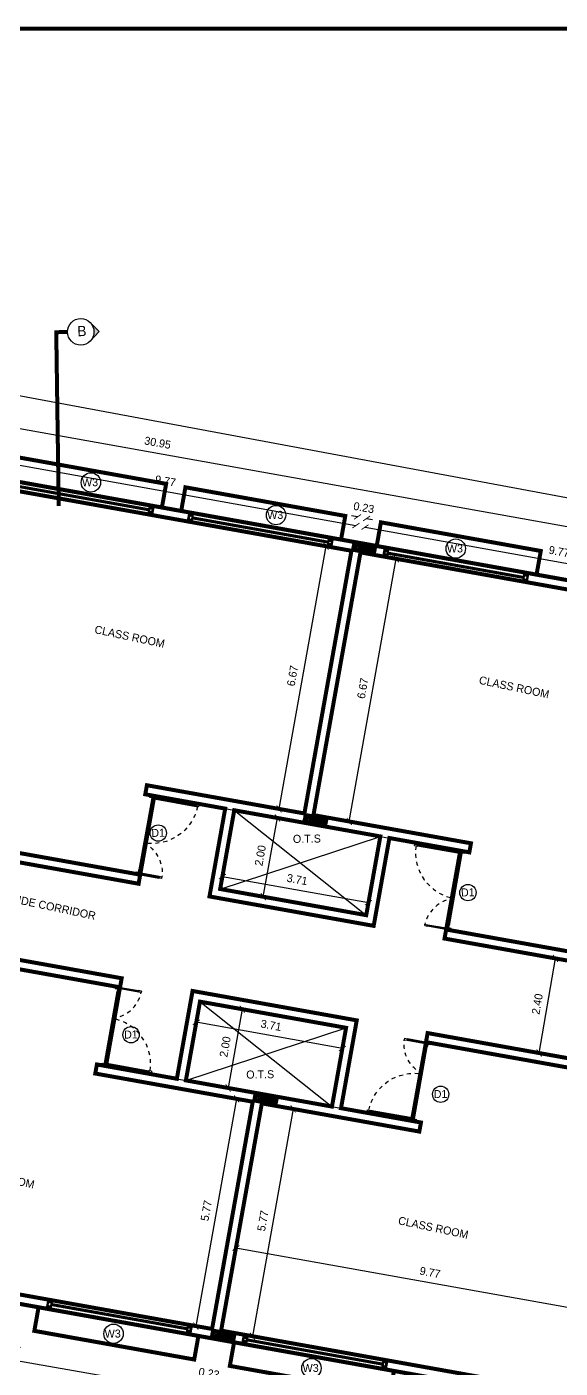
# Model space of a CAD drawing. Header units: metres. Extents: x 6101839 to 6102590, y -6659932 to -6659648.
# Drawn here: x 6102214.87 to 6102228.21, y -6659681.84 to -6659648.31 of the extents above; entities that cross this region are included whole.
import ezdxf

# ---------------------------------------------------------------- set-up
doc = ezdxf.new("R2010")
doc.units = ezdxf.units.M
doc.header["$LTSCALE"] = 500
doc.header["$MEASUREMENT"] = 0
for name, pattern in [('CENTER', [2, 1.25, -0.25, 0.25, -0.25]), ('DASHED2', [0.375, 0.25, -0.125]), ('HIDDEN', [0.375, 0.25, -0.125])]:
    doc.linetypes.add(name, pattern=pattern)
doc.layers.get('0').update_dxf_attribs({"linetype": 'CONTINUOUS'})
doc.layers.get('Defpoints').update_dxf_attribs({"linetype": 'CONTINUOUS'})
for name, color, linetype in [('above', 250, 'DASHED2'), ('Bldg', 44, 'CONTINUOUS'), ('BLK_1_FLR_1_BLT_UP_AREA', 26, 'CONTINUOUS'), ('BLK_1_FLR_1_BLT_UP_AREA_DEDUCT', 26, 'CONTINUOUS'), ('BLK_1_FLR_1_CARPET_AREA', 25, 'CONTINUOUS'), ('BLK_1_FLR_1_CHAJJA', 6, 'CONTINUOUS'), ('BLK_1_LVL_1_BLDG_FOOT_PRINT', 1, 'CONTINUOUS'), ('COL', 2, 'CONTINUOUS'), ('DIM', 205, 'CONTINUOUS'), ('DOORTEXT', 13, 'CONTINUOUS'), ('ED', 30, 'CONTINUOUS'), ('FURN1', 252, 'CONTINUOUS'), ('FURNITURE', 252, 'CONTINUOUS'), ('FURNITURES', 252, 'CONTINUOUS'), ('HATCH', 15, 'CONTINUOUS'), ('railing', 14, 'CONTINUOUS'), ('SECLINE', 2, 'CENTER'), ('TEXT', 4, 'CONTINUOUS'), ('TITLE', 7, 'CONTINUOUS'), ('W-SCH', 205, 'CONTINUOUS'), ('wall', 125, 'CONTINUOUS'), ('wall1', 125, 'CONTINUOUS'), ('WINDOWS', 252, 'CONTINUOUS')]:
    doc.layers.add(name, color=color, linetype=linetype)
doc.styles.add('GRIDTEXT', font='GOTHIC.TTF', dxfattribs={"height": 6})
doc.styles.add('RM', font='GOTHIC.TTF')
doc.styles.add('S2', font='GOTHIC.TTF')
doc.styles.add('USA TEXT', font='GOTHIC.TTF')
doc.dimstyles.new('1-100-ED', dxfattribs={"dimtxt": 0.2, "dimasz": 0.15, "dimexe": 0.18, "dimexo": 0.0625, "dimgap": 0.15, "dimtad": 1, "dimzin": 0, "dimdsep": 46, "dimtxsty": 'USA TEXT', "dimblk": 'ARCHTICK', "dimcen": 0.1, "dimse1": 1, "dimse2": 1, "dimclrd": 256, "dimclrt": 256, "dimadec": 0, "dimazin": 0, "dimtfac": 1, "dimtofl": 0, "dimtmove": 0, "dimatfit": 3, "dimldrblk": 'ARCHTICK', "dimfxl": 0.18, "dimtolj": 1, "dimtzin": 0, "dimarcsym": 0})

# ---------------------------------------------------------------- blocks, each defined once
blk = doc.blocks.new('A$C607F0CF8')
at = {"layer": 'FURNITURES', "color": 233}
for p, q in [((-37, -280), (-37, -342)), ((-22, -330), (-16, -330)), ((-22, -342), (-22, -330)), ((-16, -342), (-16, -330)), ((0, -342), (0, -267)), ((-37, -342), (-22, -342)), ((-16, -342), (0, -342)), ((-37, -2180), (-37, -2118)), ((-37, -2118), (-22, -2118)), ((-22, -2118), (-22, -2130)), ((-22, -2130), (-16, -2130)), ((-16, -2118), (0, -2118)), ((-16, -2118), (-16, -2130)), ((0, -2118), (0, -2193))]:
    blk.add_line(p, q, dxfattribs=at)
at = {"layer": 'FURNITURES', "color": 250}
for p, q in [((-22, -2118), (-22, -330)), ((-16, -2118), (-16, -330)), ((-37, -2118), (-37, -342)), ((0, -2118), (0, -342))]:
    blk.add_line(p, q, dxfattribs=at)
at = {"layer": 'FURNITURES', "color": 250, "linetype": 'HIDDEN', "ltscale": 0.5}
for centre, radius, start, end in [((-285, -219), 847, 286.9835, 356.7492), ((-37, -2193), 1163, 1.8478, 90.0015)]:
    blk.add_arc(centre, radius, start, end, dxfattribs=at)
at = {"layer": 'wall', "color": 7}
for p, q in [((-37, -267), (0, -267)), ((-37, -267), (-37, -280)), ((0, -230), (75, -230)), ((0, -230), (0, -267)), ((75, -267), (0, -267)), ((62, -246), (62, -252)), ((75, -246), (62, -246)), ((75, -252), (62, -252)), ((75, -230), (75, -246)), ((75, -230), (486, -230)), ((75, -246), (499, -246)), ((75, -252), (75, -267)), ((75, -252), (499, -252)), ((486, -267), (75, -267)), ((561, -230), (486, -230)), ((486, -230), (486, -246)), ((486, -246), (499, -246)), ((486, -252), (486, -267)), ((486, -252), (499, -252)), ((561, -267), (486, -267)), ((499, -246), (499, -252)), ((561, -230), (561, -267)), ((-37, -2193), (-37, -2180)), ((-37, -2193), (0, -2193)), ((0, -2155), (75, -2155)), ((0, -2155), (0, -2193)), ((75, -2193), (0, -2193)), ((62, -2171), (62, -2177)), ((75, -2171), (62, -2171)), ((75, -2177), (62, -2177)), ((75, -2155), (75, -2171)), ((75, -2155), (1088, -2155)), ((75, -2171), (1100, -2171)), ((75, -2177), (75, -2193)), ((75, -2177), (1100, -2177)), ((1088, -2192), (75, -2193)), ((1162, -2155), (1088, -2155)), ((1088, -2155), (1088, -2171)), ((1088, -2171), (1100, -2171)), ((1088, -2177), (1088, -2192)), ((1088, -2177), (1100, -2177)), ((1162, -2192), (1088, -2192)), ((1100, -2171), (1100, -2177)), ((1162, -2155), (1162, -2192))]:
    blk.add_line(p, q, dxfattribs=at)
for points in [[(0, -267), (0, -230), (-100, -230), (-100, -280), (-37, -280)], [(0, -2193), (0, -2230), (-100, -2230), (-100, -2180), (-37, -2180)]]:
    blk.add_lwpolyline(points, dxfattribs=at)
blk = doc.blocks.new('NEWCOL')
at = {"layer": 'HATCH'}
h = blk.add_hatch(dxfattribs=at)
h.set_pattern_fill('ANSI31', color=256, scale=3, angle=270, style=0)
h.set_pattern_definition([(315, (-629970.926, -258732.088), (6.73519209, 6.73519209), [])])
h.paths.add_polyline_path([(0, 115), (-115, 115), (-115, 0), (-37.5, 0), (-37.5, 37.5), (0, 37.5)])
h.paths.add_polyline_path([(115, 115), (0, 115), (0, 37.5), (37.5, 37.5), (37.5, 0), (115, 0)])
h.paths.add_polyline_path([(115, 0), (37.5, 0), (37.5, -37.5), (0, -37.5), (0, -485), (115, -485)])
h.paths.add_polyline_path([(0, -37.5), (-37.5, -37.5), (-37.5, 0), (-115, 0), (-115, -485), (0, -485)])
at = {"layer": 'COL'}
for p, q in [((-115, 0), (115, 0)), ((0, -485), (0, 115))]:
    blk.add_line(p, q, dxfattribs=at)
for points in [[(-115, -485), (115, -485), (115, 115), (-115, 115)], [(-37.5, -37.5), (37.5, -37.5), (37.5, 37.5), (-37.5, 37.5)]]:
    blk.add_lwpolyline(points, close=True, dxfattribs=at)
blk = doc.blocks.new('_ArchTick')
at = {"color": 0, "linetype": 'ByBlock', "const_width": 0.15}
blk.add_lwpolyline([(-0.5, -0.5), (0.5, 0.5)], dxfattribs=at)
blk = doc.blocks.new('*D903')
at = {"layer": 'Defpoints', "color": 0, "transparency": 16777216}
for p in [(6102213.373, -6659659.688), (6102223.103, -6659660.779), (6102222.99, -6659661.411)]:
    blk.add_point(p, dxfattribs=at)
at = {"layer": 'ED', "lineweight": -2, "transparency": 16777216}
blk.add_line((6102213.486, -6659659.056), (6102223.103, -6659660.779), dxfattribs=at)
at = {"layer": 'ED', "lineweight": -2, "transparency": 16777216, "xscale": 0.15, "yscale": 0.15, "zscale": 0.15}
for p, rotation in [((6102213.486, -6659659.056), 169.8449604394148), ((6102223.103, -6659660.779), 349.8449604394148)]:
    blk.add_blockref('_ArchTick', p, dxfattribs=dict(at, rotation=rotation))
at = {"layer": 'ED', "transparency": 16777216, "insert": (6102218.34, -6659659.666), "char_height": 0.2, "attachment_point": 5, "rotation": 349.845, "style": 'USA TEXT'}
blk.add_mtext('\\A1;9.77', dxfattribs=at)
blk = doc.blocks.new('*D904')
at = {"layer": 'Defpoints', "color": 0, "transparency": 16777216}
for p in [(6102223.368, -6659660.604), (6102222.99, -6659661.411), (6102223.216, -6659661.451)]:
    blk.add_point(p, dxfattribs=at)
at = {"layer": 'ED', "lineweight": -2, "transparency": 16777216}
for p, q in [((6102223.142, -6659660.563), (6102222.994, -6659660.537)), ((6102223.368, -6659660.604), (6102223.516, -6659660.63))]:
    blk.add_line(p, q, dxfattribs=at)
at = {"layer": 'ED', "lineweight": -2, "transparency": 16777216, "xscale": 0.15, "yscale": 0.15, "zscale": 0.15}
for p, rotation in [((6102223.142, -6659660.563), 349.8449604394148), ((6102223.368, -6659660.604), 169.8449604394148)]:
    blk.add_blockref('_ArchTick', p, dxfattribs=dict(at, rotation=rotation))
at = {"layer": 'ED', "transparency": 16777216, "insert": (6102223.3, -6659660.333), "char_height": 0.2, "attachment_point": 5, "rotation": 349.845, "style": 'USA TEXT'}
blk.add_mtext('\\A1;0.23', dxfattribs=at)
blk = doc.blocks.new('*D905')
at = {"layer": 'Defpoints', "color": 0, "transparency": 16777216}
for p in [(6102223.216, -6659661.451), (6102232.947, -6659662.542), (6102232.833, -6659663.174)]:
    blk.add_point(p, dxfattribs=at)
at = {"layer": 'ED', "lineweight": -2, "transparency": 16777216}
blk.add_line((6102223.33, -6659660.819), (6102232.947, -6659662.542), dxfattribs=at)
at = {"layer": 'ED', "lineweight": -2, "transparency": 16777216, "xscale": 0.15, "yscale": 0.15, "zscale": 0.15}
for p, rotation in [((6102223.33, -6659660.819), 169.8449604394148), ((6102232.947, -6659662.542), 349.8449604394148)]:
    blk.add_blockref('_ArchTick', p, dxfattribs=dict(at, rotation=rotation))
at = {"layer": 'ED', "transparency": 16777216, "insert": (6102228.183, -6659661.43), "char_height": 0.2, "attachment_point": 5, "rotation": 349.845, "style": 'USA TEXT'}
blk.add_mtext('\\A1;9.77', dxfattribs=at)
blk = doc.blocks.new('*D907')
at = {"layer": 'Defpoints', "color": 0, "transparency": 16777216}
for p in [(6102202.828, -6659656.459), (6102233.333, -6659661.691), (6102233.292, -6659661.918)]:
    blk.add_point(p, dxfattribs=at)
at = {"layer": 'ED', "lineweight": -2, "transparency": 16777216}
blk.add_line((6102202.868, -6659656.233), (6102233.333, -6659661.691), dxfattribs=at)
at = {"layer": 'ED', "lineweight": -2, "transparency": 16777216, "xscale": 0.15, "yscale": 0.15, "zscale": 0.15}
for p, rotation in [((6102202.868, -6659656.233), 169.8419538457314), ((6102233.333, -6659661.691), 349.8419538457314)]:
    blk.add_blockref('_ArchTick', p, dxfattribs=dict(at, rotation=rotation))
at = {"layer": 'ED', "transparency": 16777216, "insert": (6102218.145, -6659658.711), "char_height": 0.2, "attachment_point": 5, "rotation": 349.842, "style": 'USA TEXT'}
blk.add_mtext('\\A1;30.95', dxfattribs=at)
blk = doc.blocks.new('*D939')
at = {"layer": 'Defpoints', "color": 0, "transparency": 16777216}
for p in [(6102209.969, -6659678.695), (6102219.506, -6659680.861), (6102219.227, -6659682.458)]:
    blk.add_point(p, dxfattribs=at)
at = {"layer": 'ED', "lineweight": -2, "transparency": 16777216}
blk.add_line((6102209.605, -6659680.778), (6102219.227, -6659682.458), dxfattribs=at)
at = {"layer": 'ED', "lineweight": -2, "transparency": 16777216, "xscale": 0.15, "yscale": 0.15, "zscale": 0.15}
for p, rotation in [((6102209.605, -6659680.778), 170.0945493712898), ((6102219.227, -6659682.458), 350.0945493712898)]:
    blk.add_blockref('_ArchTick', p, dxfattribs=dict(at, rotation=rotation))
at = {"layer": 'ED', "transparency": 16777216, "insert": (6102214.46, -6659681.367), "char_height": 0.2, "attachment_point": 5, "rotation": 350.0945, "style": 'USA TEXT'}
blk.add_mtext('\\A1;9.77', dxfattribs=at)
blk = doc.blocks.new('*D940')
at = {"layer": 'Defpoints', "color": 0, "transparency": 16777216}
for p in [(6102219.506, -6659680.861), (6102219.733, -6659680.902), (6102219.499, -6659682.24)]:
    blk.add_point(p, dxfattribs=at)
at = {"layer": 'ED', "lineweight": -2, "transparency": 16777216}
for p, q in [((6102219.272, -6659682.2), (6102219.124, -6659682.174)), ((6102219.499, -6659682.24), (6102219.647, -6659682.265))]:
    blk.add_line(p, q, dxfattribs=at)
at = {"layer": 'ED', "lineweight": -2, "transparency": 16777216, "xscale": 0.15, "yscale": 0.15, "zscale": 0.15}
for p, rotation in [((6102219.272, -6659682.2), 350.0945493712898), ((6102219.499, -6659682.24), 170.0945493712898)]:
    blk.add_blockref('_ArchTick', p, dxfattribs=dict(at, rotation=rotation))
at = {"layer": 'ED', "transparency": 16777216, "insert": (6102219.429, -6659681.968), "char_height": 0.2, "attachment_point": 5, "rotation": 350.0945, "style": 'USA TEXT'}
blk.add_mtext('\\A1;0.23', dxfattribs=at)
blk = doc.blocks.new('*D941')
at = {"layer": 'Defpoints', "color": 0, "transparency": 16777216}
for p in [(6102219.733, -6659680.902), (6102229.35, -6659682.624), (6102229.078, -6659684.178)]:
    blk.add_point(p, dxfattribs=at)
at = {"layer": 'ED', "lineweight": -2, "transparency": 16777216}
blk.add_line((6102219.454, -6659682.498), (6102229.078, -6659684.178), dxfattribs=at)
at = {"layer": 'ED', "lineweight": -2, "transparency": 16777216, "xscale": 0.15, "yscale": 0.15, "zscale": 0.15}
for p, rotation in [((6102219.454, -6659682.498), 170.0945493712898), ((6102229.078, -6659684.178), 350.0945493712898)]:
    blk.add_blockref('_ArchTick', p, dxfattribs=dict(at, rotation=rotation))
at = {"layer": 'ED', "transparency": 16777216, "insert": (6102224.31, -6659683.087), "char_height": 0.2, "attachment_point": 5, "rotation": 350.0945, "style": 'USA TEXT'}
blk.add_mtext('\\A1;9.77', dxfattribs=at)
blk = doc.blocks.new('*D953')
at = {"layer": 'Defpoints', "color": 0, "transparency": 16777216}
for p in [(6102222.356, -6659661.297), (6102222.99, -6659661.411), (6102221.814, -6659667.976)]:
    blk.add_point(p, dxfattribs=at)
at = {"layer": 'ED', "lineweight": -2, "transparency": 16777216}
blk.add_line((6102221.18, -6659667.863), (6102222.356, -6659661.297), dxfattribs=at)
at = {"layer": 'ED', "lineweight": -2, "transparency": 16777216, "xscale": 0.15, "yscale": 0.15, "zscale": 0.15}
for p, rotation in [((6102222.356, -6659661.297), 79.84493556382347), ((6102221.18, -6659667.863), 259.8449355638235)]:
    blk.add_blockref('_ArchTick', p, dxfattribs=dict(at, rotation=rotation))
at = {"layer": 'ED', "transparency": 16777216, "insert": (6102221.517, -6659664.535), "char_height": 0.2, "attachment_point": 5, "rotation": 79.8449, "style": 'USA TEXT'}
blk.add_mtext('\\A1;6.67', dxfattribs=at)
blk = doc.blocks.new('*D954')
at = {"layer": 'Defpoints', "color": 0, "transparency": 16777216}
for p in [(6102220.061, -6659667.896), (6102221.139, -6659668.089), (6102219.708, -6659669.865)]:
    blk.add_point(p, dxfattribs=at)
at = {"layer": 'ED', "lineweight": -2, "transparency": 16777216}
blk.add_line((6102220.787, -6659670.058), (6102221.139, -6659668.089), dxfattribs=at)
at = {"layer": 'ED', "lineweight": -2, "transparency": 16777216, "xscale": 0.15, "yscale": 0.15, "zscale": 0.15}
for p, rotation in [((6102221.139, -6659668.089), 79.84493549893874), ((6102220.787, -6659670.058), 259.8449354989387)]:
    blk.add_blockref('_ArchTick', p, dxfattribs=dict(at, rotation=rotation))
at = {"layer": 'ED', "transparency": 16777216, "insert": (6102220.712, -6659669.028), "char_height": 0.2, "attachment_point": 5, "rotation": 79.8449, "style": 'USA TEXT'}
blk.add_mtext('\\A1;2.00', dxfattribs=at)
blk = doc.blocks.new('*D955')
at = {"layer": 'Defpoints', "color": 0, "transparency": 16777216}
for p in [(6102219.708, -6659669.865), (6102223.416, -6659670.206), (6102223.36, -6659670.519)]:
    blk.add_point(p, dxfattribs=at)
at = {"layer": 'ED', "lineweight": -2, "transparency": 16777216}
blk.add_line((6102219.764, -6659669.552), (6102223.416, -6659670.206), dxfattribs=at)
at = {"layer": 'ED', "lineweight": -2, "transparency": 16777216, "xscale": 0.15, "yscale": 0.15, "zscale": 0.15}
for p, rotation in [((6102219.764, -6659669.552), 169.8449355446966), ((6102223.416, -6659670.206), 349.8449355446966)]:
    blk.add_blockref('_ArchTick', p, dxfattribs=dict(at, rotation=rotation))
at = {"layer": 'ED', "transparency": 16777216, "insert": (6102221.635, -6659669.628), "char_height": 0.2, "attachment_point": 5, "rotation": 349.8449, "style": 'USA TEXT'}
blk.add_mtext('\\A1;3.71', dxfattribs=at)
blk = doc.blocks.new('*D956')
at = {"layer": 'Defpoints', "color": 0, "transparency": 16777216}
for p in [(6102219.204, -6659672.68), (6102218.851, -6659674.649), (6102219.908, -6659674.838)]:
    blk.add_point(p, dxfattribs=at)
at = {"layer": 'ED', "lineweight": -2, "transparency": 16777216}
blk.add_line((6102220.261, -6659672.869), (6102219.908, -6659674.838), dxfattribs=at)
at = {"layer": 'ED', "lineweight": -2, "transparency": 16777216, "xscale": 0.15, "yscale": 0.15, "zscale": 0.15}
for p, rotation in [((6102220.261, -6659672.869), 79.84493556087186), ((6102219.908, -6659674.838), 259.8449355608718)]:
    blk.add_blockref('_ArchTick', p, dxfattribs=dict(at, rotation=rotation))
at = {"layer": 'ED', "transparency": 16777216, "insert": (6102219.834, -6659673.809), "char_height": 0.2, "attachment_point": 5, "rotation": 79.8449, "style": 'USA TEXT'}
blk.add_mtext('\\A1;2.00', dxfattribs=at)
blk = doc.blocks.new('*D957')
at = {"layer": 'Defpoints', "color": 0, "transparency": 16777216}
for p in [(6102219.204, -6659672.68), (6102219.111, -6659673.196), (6102222.856, -6659673.334)]:
    blk.add_point(p, dxfattribs=at)
at = {"layer": 'ED', "lineweight": -2, "transparency": 16777216}
blk.add_line((6102222.763, -6659673.85), (6102219.111, -6659673.196), dxfattribs=at)
at = {"layer": 'ED', "lineweight": -2, "transparency": 16777216, "xscale": 0.15, "yscale": 0.15, "zscale": 0.15}
for p, rotation in [((6102219.111, -6659673.196), 169.8449355446966), ((6102222.763, -6659673.85), 349.8449355446966)]:
    blk.add_blockref('_ArchTick', p, dxfattribs=dict(at, rotation=rotation))
at = {"layer": 'ED', "transparency": 16777216, "insert": (6102220.982, -6659673.272), "char_height": 0.2, "attachment_point": 5, "rotation": 349.8449, "style": 'USA TEXT'}
blk.add_mtext('\\A1;3.71', dxfattribs=at)
blk = doc.blocks.new('*D959')
at = {"layer": 'Defpoints', "color": 0, "transparency": 16777216}
for p in [(6102220.102, -6659678.839), (6102220.103, -6659678.836), (6102229.719, -6659680.559)]:
    blk.add_point(p, dxfattribs=at)
at = {"layer": 'ED', "lineweight": -2, "transparency": 16777216}
blk.add_line((6102229.719, -6659680.561), (6102220.102, -6659678.839), dxfattribs=at)
at = {"layer": 'ED', "lineweight": -2, "transparency": 16777216, "xscale": 0.15, "yscale": 0.15, "zscale": 0.15}
for p, rotation in [((6102220.102, -6659678.839), 169.8440716935493), ((6102229.719, -6659680.561), 349.8440716935493)]:
    blk.add_blockref('_ArchTick', p, dxfattribs=dict(at, rotation=rotation))
at = {"layer": 'ED', "transparency": 16777216, "insert": (6102224.956, -6659679.449), "char_height": 0.2, "attachment_point": 5, "rotation": 349.8441, "style": 'USA TEXT'}
blk.add_mtext('\\A1;9.77', dxfattribs=at)
blk = doc.blocks.new('*D960')
at = {"layer": 'Defpoints', "color": 0, "transparency": 16777216}
for p in [(6102220.75, -6659675.222), (6102219.733, -6659680.902), (6102220.515, -6659681.042)]:
    blk.add_point(p, dxfattribs=at)
at = {"layer": 'ED', "lineweight": -2, "transparency": 16777216}
blk.add_line((6102221.533, -6659675.362), (6102220.515, -6659681.042), dxfattribs=at)
at = {"layer": 'ED', "lineweight": -2, "transparency": 16777216, "xscale": 0.15, "yscale": 0.15, "zscale": 0.15}
for p, rotation in [((6102221.533, -6659675.362), 79.8449355346578), ((6102220.515, -6659681.042), 259.8449355346578)]:
    blk.add_blockref('_ArchTick', p, dxfattribs=dict(at, rotation=rotation))
at = {"layer": 'ED', "transparency": 16777216, "insert": (6102220.776, -6659678.158), "char_height": 0.2, "attachment_point": 5, "rotation": 79.8449, "style": 'USA TEXT'}
blk.add_mtext('\\A1;5.77', dxfattribs=at)
blk = doc.blocks.new('*D961')
at = {"layer": 'Defpoints', "color": 0, "transparency": 16777216}
for p in [(6102220.523, -6659675.182), (6102219.101, -6659680.789), (6102219.506, -6659680.861)]:
    blk.add_point(p, dxfattribs=at)
at = {"layer": 'ED', "lineweight": -2, "transparency": 16777216}
blk.add_line((6102220.118, -6659675.109), (6102219.101, -6659680.789), dxfattribs=at)
at = {"layer": 'ED', "lineweight": -2, "transparency": 16777216, "xscale": 0.15, "yscale": 0.15, "zscale": 0.15}
for p, rotation in [((6102220.118, -6659675.109), 79.84493553954941), ((6102219.101, -6659680.789), 259.8449355395493)]:
    blk.add_blockref('_ArchTick', p, dxfattribs=dict(at, rotation=rotation))
at = {"layer": 'ED', "transparency": 16777216, "insert": (6102219.361, -6659677.904), "char_height": 0.2, "attachment_point": 5, "rotation": 79.8449, "style": 'USA TEXT'}
blk.add_mtext('\\A1;5.77', dxfattribs=at)
blk = doc.blocks.new('*D978')
at = {"layer": 'Defpoints', "color": 0, "transparency": 16777216}
for p in [(6102202.499, -6659658.208), (6102261.775, -6659666.295), (6102261.246, -6659669.137)]:
    blk.add_point(p, dxfattribs=at)
at = {"layer": 'ED', "lineweight": -2, "transparency": 16777216}
blk.add_line((6102203.028, -6659655.366), (6102261.775, -6659666.295), dxfattribs=at)
at = {"layer": 'ED', "lineweight": -2, "transparency": 16777216, "xscale": 0.15, "yscale": 0.15, "zscale": 0.15}
for p, rotation in [((6102203.028, -6659655.366), 169.4613717864277), ((6102261.775, -6659666.295), 349.4613717864278)]:
    blk.add_blockref('_ArchTick', p, dxfattribs=dict(at, rotation=rotation))
at = {"layer": 'ED', "transparency": 16777216, "insert": (6102232.448, -6659660.579), "char_height": 0.2, "attachment_point": 5, "rotation": 349.4614, "style": 'USA TEXT'}
blk.add_mtext('\\A1;59.76', dxfattribs=at)
blk = doc.blocks.new('*D982')
at = {"layer": 'Defpoints', "color": 0, "transparency": 16777216}
for p in [(6102227.843, -6659671.557), (6102228.092, -6659671.6), (6102227.433, -6659673.922)]:
    blk.add_point(p, dxfattribs=at)
at = {"layer": 'ED', "lineweight": -2, "transparency": 16777216}
blk.add_line((6102227.682, -6659673.965), (6102228.092, -6659671.6), dxfattribs=at)
at = {"layer": 'ED', "lineweight": -2, "transparency": 16777216, "xscale": 0.15, "yscale": 0.15, "zscale": 0.15}
for p, rotation in [((6102228.092, -6659671.6), 80.16728015177797), ((6102227.682, -6659673.965), 260.167280151778)]:
    blk.add_blockref('_ArchTick', p, dxfattribs=dict(at, rotation=rotation))
at = {"layer": 'ED', "transparency": 16777216, "insert": (6102227.636, -6659672.739), "char_height": 0.2, "attachment_point": 5, "rotation": 80.1673, "style": 'USA TEXT'}
blk.add_mtext('\\A1;2.40', dxfattribs=at)
blk = doc.blocks.new('*D993')
at = {"layer": 'Defpoints', "color": 0, "transparency": 16777216}
for p in [(6102223.216, -6659661.451), (6102224.111, -6659661.612), (6102222.04, -6659668.017)]:
    blk.add_point(p, dxfattribs=at)
at = {"layer": 'ED', "lineweight": -2, "transparency": 16777216}
blk.add_line((6102222.935, -6659668.177), (6102224.111, -6659661.612), dxfattribs=at)
at = {"layer": 'ED', "lineweight": -2, "transparency": 16777216, "xscale": 0.15, "yscale": 0.15, "zscale": 0.15}
for p, rotation in [((6102224.111, -6659661.612), 79.84493551880736), ((6102222.935, -6659668.177), 259.8449355188073)]:
    blk.add_blockref('_ArchTick', p, dxfattribs=dict(at, rotation=rotation))
at = {"layer": 'ED', "transparency": 16777216, "insert": (6102223.272, -6659664.849), "char_height": 0.2, "attachment_point": 5, "rotation": 79.8449, "style": 'USA TEXT'}
blk.add_mtext('\\A1;6.67', dxfattribs=at)

msp = doc.modelspace()

# ---------------------------------------------------------------- hatches: boundary and pattern name
at = {"layer": 'SECLINE'}
msp.add_hatch(color=41, dxfattribs=at).paths.add_polyline_path([(6102216.67986, -6659655.93255), (6102216.47038, -6659655.71881, -0.37210463), (6102216.47655, -6659656.15217)])

# ---------------------------------------------------------------- linework, layer by layer
at = {"layer": 'above', "const_width": 0.1}
for points in [[(6102214.25532, -6659659.61266), (6102214.36111, -6659659.02206), (6102218.35752, -6659659.73789), (6102218.25173, -6659660.32839)], [(6102218.73408, -6659660.41474), (6102218.83987, -6659659.82414), (6102222.83628, -6659660.53997), (6102222.73049, -6659661.13047)], [(6102223.62123, -6659661.29024), (6102223.72702, -6659660.69963), (6102227.72343, -6659661.41547), (6102227.61765, -6659662.00597)], [(6102215.16904, -6659680.3179), (6102215.06325, -6659680.9085), (6102219.05966, -6659681.62433), (6102219.16542, -6659681.03383)], [(6102220.05609, -6659681.194), (6102219.9503, -6659681.7846), (6102223.94671, -6659682.50044), (6102224.05247, -6659681.90993)]]:
    msp.add_lwpolyline(points, dxfattribs=at)
at = {"layer": 'Bldg', "linetype": 'ByBlock'}
for p, q in [((6102222.91078, -6659661.85381), (6102222.99012, -6659661.41086)), ((6102223.13714, -6659661.89435), (6102223.21648, -6659661.4514)), ((6102219.58552, -6659680.41835), (6102219.50618, -6659680.8613)), ((6102219.81188, -6659680.4589), (6102219.73254, -6659680.90185))]:
    msp.add_line(p, q, dxfattribs=at)
at = {"layer": 'BLK_1_FLR_1_BLT_UP_AREA', "color": 26, "linetype": 'Continuous', "const_width": 0.1}
for points in [[(6102229.53534, -6659682.89137), (6102209.62227, -6659679.32457), (6102210.44075, -6659674.75541), (6102208.27547, -6659674.36771), (6102208.27536, -6659674.36769), (6102207.45696, -6659678.93672), (6102198.36664, -6659677.30847), (6102199.2762, -6659672.23051), (6102201.44173, -6659672.6184), (6102201.86862, -6659670.23511), (6102200.39212, -6659669.97064), (6102201.1257, -6659665.87583), (6102202.60212, -6659666.14005), (6102203.02898, -6659663.75698), (6102201.55248, -6659663.49251), (6102202.62073, -6659657.52859)], [(6102202.62073, -6659657.52859), (6102211.02201, -6659659.03341), (6102210.04756, -6659664.47571), (6102212.21256, -6659664.86453), (6102213.18731, -6659659.42133), (6102233.10056, -6659662.9881), (6102232.12535, -6659668.43026), (6102234.29112, -6659668.81819), (6102234.87921, -6659665.53502), (6102238.97405, -6659666.26849), (6102238.38619, -6659669.55169), (6102240.55172, -6659669.93958), (6102241.45579, -6659664.89105), (6102261.36883, -6659668.45788), (6102260.25494, -6659674.67662), (6102263.34431, -6659674.67662)]]:
    msp.add_lwpolyline(points, dxfattribs=at)
at = {"layer": 'BLK_1_FLR_1_BLT_UP_AREA_DEDUCT', "color": 26, "linetype": 'Continuous', "const_width": 0.1}
for points in [[(6102220.06079, -6659667.89597), (6102223.71269, -6659668.5501), (6102223.36006, -6659670.51877), (6102219.70817, -6659669.86464), (6102220.06079, -6659667.89597)], [(6102219.20391, -6659672.67984), (6102222.85581, -6659673.33396), (6102222.50318, -6659675.30263), (6102218.85129, -6659674.64851), (6102219.20391, -6659672.67984)]]:
    msp.add_lwpolyline(points, dxfattribs=at)
at = {"layer": 'BLK_1_FLR_1_CARPET_AREA', "color": 15, "const_width": 0.1}
for points in [[(6102211.80397, -6659668.44886), (6102217.70996, -6659669.50673), (6102218.06259, -6659667.53807), (6102217.83619, -6659667.49751), (6102217.87675, -6659667.27112), (6102221.8141, -6659667.97637), (6102222.9901, -6659661.41086), (6102213.373, -6659659.68878), (6102212.31765, -6659665.57947), (6102212.09125, -6659665.53892), (6102211.77417, -6659667.31077), (6102212.00056, -6659667.35133)], [(6102231.26426, -6659671.93457), (6102225.35827, -6659670.87669), (6102225.71089, -6659668.90802), (6102225.93729, -6659668.94858), (6102225.97784, -6659668.72218), (6102222.04049, -6659668.01692), (6102223.2165, -6659661.45142), (6102232.83343, -6659663.17452), (6102231.77849, -6659669.06528), (6102232.00489, -6659669.10584), (6102231.68724, -6659670.87759), (6102231.46085, -6659670.83704)], [(6102209.88921, -6659679.13873), (6102219.50616, -6659680.86131), (6102220.52348, -6659675.1817), (6102216.58615, -6659674.47645), (6102216.6267, -6659674.25005), (6102216.85308, -6659674.2906), (6102217.20571, -6659672.32193), (6102211.29972, -6659671.26405), (6102211.06787, -6659672.55845), (6102210.84161, -6659672.51794), (6102210.52425, -6659674.28973), (6102210.75042, -6659674.33024)], [(6102229.3495, -6659682.62444), (6102219.73255, -6659680.90186), (6102220.74988, -6659675.22225), (6102224.68722, -6659675.9275), (6102224.72777, -6659675.70111), (6102224.50139, -6659675.66056), (6102224.85401, -6659673.69189), (6102230.76, -6659674.74977), (6102230.52815, -6659676.04416), (6102230.7544, -6659676.08471), (6102230.43704, -6659677.85649), (6102230.21086, -6659677.81598)]]:
    msp.add_lwpolyline(points, close=True, dxfattribs=at)
for points in [[(6102211.53714, -6659668.63472), (6102217.66941, -6659669.73313), (6102218.06259, -6659667.53807), (6102219.83439, -6659667.85543), (6102219.44121, -6659670.05049), (6102223.5459, -6659670.78572), (6102223.93908, -6659668.59066), (6102225.71088, -6659668.90802), (6102225.3177, -6659671.10309), (6102231.45009, -6659672.20152)], [(6102231.02734, -6659674.56399), (6102224.89455, -6659673.46549), (6102224.50137, -6659675.66055), (6102222.72957, -6659675.34319), (6102223.12275, -6659673.14813), (6102219.01806, -6659672.4129), (6102218.62488, -6659674.60796), (6102216.85308, -6659674.2906), (6102217.24626, -6659672.09553), (6102211.11387, -6659670.9971)]]:
    msp.add_lwpolyline(points, dxfattribs=at)
at = {"layer": 'BLK_1_FLR_1_CHAJJA', "linetype": 'Continuous', "const_width": 0.1}
for points in [[(6102214.25533, -6659659.61263), (6102214.36111, -6659659.02207), (6102218.3575, -6659659.738), (6102218.25174, -6659660.3284)], [(6102218.73407, -6659660.41482), (6102218.83985, -6659659.82426), (6102222.83624, -6659660.54019), (6102222.73048, -6659661.13059)], [(6102223.62124, -6659661.29021), (6102223.72702, -6659660.69964), (6102227.72341, -6659661.41558), (6102227.61765, -6659662.00598)], [(6102215.16888, -6659680.31861), (6102219.1653, -6659681.03436), (6102219.05953, -6659681.62496), (6102215.0631, -6659680.90922)], [(6102219.95029, -6659681.78449), (6102223.9467, -6659682.50024), (6102224.05248, -6659681.90962), (6102220.05607, -6659681.19388)]]:
    msp.add_lwpolyline(points, close=True, dxfattribs=at)
at = {"layer": 'BLK_1_LVL_1_BLDG_FOOT_PRINT', "ltscale": 400, "const_width": 0.1}
msp.add_lwpolyline([(6102229.53534, -6659682.89327), (6102209.62227, -6659679.32646), (6102210.44075, -6659674.7573), (6102208.27547, -6659674.36961), (6102208.27536, -6659674.36958), (6102207.45696, -6659678.93861), (6102198.36664, -6659677.31037), (6102199.2762, -6659672.23241), (6102201.44173, -6659672.62029), (6102201.86862, -6659670.237), (6102200.39212, -6659669.97253), (6102201.1257, -6659665.87772), (6102202.60212, -6659666.14194), (6102203.02898, -6659663.75888), (6102201.55248, -6659663.49441), (6102202.62073, -6659657.53048), (6102211.02201, -6659659.03531), (6102210.04756, -6659664.4776), (6102212.21256, -6659664.86643), (6102213.18731, -6659659.42322), (6102233.10056, -6659662.99)], dxfattribs=at)
at = {"layer": 'DIM', "color": 251, "linetype": 'ByBlock'}
for p, q in [((6102219.8344, -6659667.85542), (6102219.44122, -6659670.05049)), ((6102223.93908, -6659668.59065), (6102223.54591, -6659670.78571)), ((6102219.44122, -6659670.05049), (6102223.54591, -6659670.78571)), ((6102218.62489, -6659674.60796), (6102219.01807, -6659672.41289)), ((6102219.01807, -6659672.41289), (6102223.12275, -6659673.14812)), ((6102222.72958, -6659675.34318), (6102223.12275, -6659673.14812))]:
    msp.add_line(p, q, dxfattribs=at)
at = {"layer": 'DIM', "color": 251, "const_width": 0.1}
for points in [[(6102220.06079, -6659667.89597), (6102219.70817, -6659669.86464), (6102223.36006, -6659670.51877), (6102223.71269, -6659668.5501)], [(6102218.85129, -6659674.64851), (6102219.20391, -6659672.67984), (6102222.85581, -6659673.33396), (6102222.50318, -6659675.30263)]]:
    msp.add_lwpolyline(points, dxfattribs=at)
at = {"layer": 'FURN1', "linetype": 'ByBlock'}
for p, q in [((6102218.02534, -6659660.28783), (6102214.48173, -6659659.65315)), ((6102214.44116, -6659659.87962), (6102217.98477, -6659660.5143))]:
    msp.add_line(p, q, dxfattribs=at)
at = {"layer": 'FURN1', "const_width": 0.1}
for points in [[(6102218.00769, -6659660.38279), (6102217.95847, -6659660.37398), (6102217.94966, -6659660.42319), (6102217.99887, -6659660.43201)], [(6102218.00831, -6659660.3829), (6102217.95909, -6659660.37409), (6102217.95027, -6659660.4233), (6102217.99949, -6659660.43212)], [(6102218.94335, -6659660.55088), (6102218.99257, -6659660.5597), (6102218.98375, -6659660.60891), (6102218.93453, -6659660.6001)], [(6102218.94397, -6659660.55099), (6102218.99318, -6659660.55981), (6102218.98436, -6659660.60903), (6102218.93515, -6659660.60021)], [(6102222.48631, -6659661.1856), (6102222.4371, -6659661.17678), (6102222.42828, -6659661.226), (6102222.4775, -6659661.23482)], [(6102222.48693, -6659661.18571), (6102222.43771, -6659661.17689), (6102222.4289, -6659661.22611), (6102222.47811, -6659661.23493)], [(6102223.8305, -6659661.42637), (6102223.87972, -6659661.43518), (6102223.8709, -6659661.4844), (6102223.82169, -6659661.47559)], [(6102223.83111, -6659661.42648), (6102223.88033, -6659661.43529), (6102223.87152, -6659661.48451), (6102223.8223, -6659661.4757)], [(6102227.37351, -6659662.06092), (6102227.32429, -6659662.0521), (6102227.31548, -6659662.10132), (6102227.36469, -6659662.11013)], [(6102227.37412, -6659662.06103), (6102227.32491, -6659662.05221), (6102227.31609, -6659662.10143), (6102227.36531, -6659662.11024)], [(6102215.4125, -6659680.26314), (6102215.46172, -6659680.27195), (6102215.47053, -6659680.22273), (6102215.42131, -6659680.21392)], [(6102215.41312, -6659680.26325), (6102215.46233, -6659680.27206), (6102215.47115, -6659680.22284), (6102215.42193, -6659680.21403)], [(6102218.95551, -6659680.89768), (6102218.90629, -6659680.88887), (6102218.91511, -6659680.83965), (6102218.96432, -6659680.84846)], [(6102218.95612, -6659680.89779), (6102218.90691, -6659680.88898), (6102218.91572, -6659680.83976), (6102218.96494, -6659680.84858)], [(6102220.29971, -6659681.13845), (6102220.34892, -6659681.14727), (6102220.35774, -6659681.09806), (6102220.30852, -6659681.08924)], [(6102220.30032, -6659681.13856), (6102220.34954, -6659681.14738), (6102220.35836, -6659681.09816), (6102220.30914, -6659681.08935)], [(6102223.84269, -6659681.77314), (6102223.79347, -6659681.76432), (6102223.80229, -6659681.71511), (6102223.85151, -6659681.72392)], [(6102223.8433, -6659681.77325), (6102223.79409, -6659681.76443), (6102223.80291, -6659681.71522), (6102223.85212, -6659681.72404)]]:
    msp.add_lwpolyline(points, close=True, dxfattribs=at)
at = {"layer": 'FURNITURE', "linetype": 'ByBlock', "ltscale": 0.2}
for p, q in [((6102217.99887, -6659660.43201), (6102214.50571, -6659659.80636)), ((6102218.00769, -6659660.38279), (6102214.51391, -6659659.75703)), ((6102222.4775, -6659661.23482), (6102218.98436, -6659660.60903)), ((6102222.48631, -6659661.1856), (6102218.99257, -6659660.5597)), ((6102223.8223, -6659661.4757), (6102227.31548, -6659662.10133)), ((6102223.83111, -6659661.42648), (6102227.32491, -6659662.05221)), ((6102218.95551, -6659680.89768), (6102215.46172, -6659680.27195)), ((6102218.96432, -6659680.84846), (6102215.47115, -6659680.22284)), ((6102220.30032, -6659681.13856), (6102223.79409, -6659681.76443)), ((6102220.30914, -6659681.08935), (6102223.80229, -6659681.7151))]:
    msp.add_line(p, q, dxfattribs=at)
at = {"layer": 'FURNITURE', "color": 4, "linetype": 'ByBlock', "ltscale": 0.2}
for p, q in [((6102217.95407, -6659660.39859), (6102214.5095, -6659659.78164)), ((6102222.43269, -6659661.20139), (6102218.98816, -6659660.58431)), ((6102223.87593, -6659661.4599), (6102227.3205, -6659662.07683)), ((6102218.9107, -6659680.86426), (6102215.46613, -6659680.24734)), ((6102220.35395, -6659681.12277), (6102223.7985, -6659681.73982))]:
    msp.add_line(p, q, dxfattribs=at)
at = {"layer": 'railing', "color": 252, "linetype": 'ByBlock'}
for p, q in [((6102220.06079, -6659667.89597), (6102223.36006, -6659670.51877)), ((6102219.70817, -6659669.86464), (6102223.71269, -6659668.5501)), ((6102219.20391, -6659672.67984), (6102222.50318, -6659675.30263)), ((6102218.85129, -6659674.64851), (6102222.85581, -6659673.33396))]:
    msp.add_line(p, q, dxfattribs=at)
at = {"layer": 'SECLINE', "color": 41, "linetype": 'ByBlock'}
for q in [(6102216.44783, -6659655.6958), (6102216.45466, -6659656.17582)]:
    msp.add_line((6102216.67986, -6659655.93255), q, dxfattribs=at)
at = {"layer": 'SECLINE', "linetype": 'CENTER', "ltscale": 0.3, "const_width": 0.1}
msp.add_lwpolyline([(6102215.89117, -6659655.94378), (6102215.61049, -6659655.94777), (6102215.67236, -6659660.29427)], dxfattribs=at)
at = {"layer": 'SECLINE', "color": 41, "linetype": 'Continuous'}
msp.add_circle((6102216.22263, -6659655.93906), 0.3315, dxfattribs=at)
msp.add_circle((6102216.22263, -6659655.93906), 0.3315, dxfattribs=at)
at = {"layer": 'TITLE', "color": 12, "const_width": 0.1}
msp.add_lwpolyline([(6102190.74657, -6659728.25997), (6102318.23464, -6659728.25997), (6102318.23464, -6659648.36497), (6102190.74657, -6659648.36497)], close=True, dxfattribs=at)
at = {"layer": 'W-SCH'}
for centre, radius in [((6102216.4759, -6659659.70244), 0.24242), ((6102221.10509, -6659660.51912), 0.24242), ((6102225.59817, -6659661.35693), 0.24242), ((6102218.16158, -6659668.46699), 0.20375), ((6102225.90219, -6659669.95493), 0.20375), ((6102217.4802, -6659673.50698), 0.20375), ((6102225.22081, -6659674.99492), 0.20375), ((6102217.04281, -6659680.98103), 0.24242), ((6102221.99105, -6659681.84069), 0.24242)]:
    msp.add_circle(centre, radius, dxfattribs=at)
at = {"layer": 'wall1', "linetype": 'ByBlock'}
for p, q in [((6102218.02534, -6659660.28783), (6102217.98478, -6659660.51423)), ((6102218.02534, -6659660.28783), (6102218.96048, -6659660.4553)), ((6102217.98479, -6659660.51419), (6102218.91989, -6659660.6818)), ((6102218.96048, -6659660.4553), (6102218.91989, -6659660.6818)), ((6102222.50405, -6659661.09013), (6102222.46347, -6659661.31663)), ((6102222.99011, -6659661.41086), (6102222.4635, -6659661.31653)), ((6102223.84763, -6659661.33079), (6102222.50405, -6659661.09013)), ((6102223.84761, -6659661.33083), (6102223.80706, -6659661.55729)), ((6102221.8141, -6659667.97636), (6102222.99011, -6659661.41086)), ((6102222.04048, -6659668.01691), (6102223.21649, -6659661.45141)), ((6102223.21649, -6659661.45141), (6102223.80704, -6659661.55737)), ((6102227.39122, -6659661.96555), (6102227.35068, -6659662.19195)), ((6102227.39122, -6659661.96555), (6102228.55767, -6659662.17449)), ((6102227.35068, -6659662.19195), (6102228.51711, -6659662.40096)), ((6102217.8362, -6659667.49751), (6102217.87675, -6659667.27111)), ((6102217.87676, -6659667.27111), (6102221.8141, -6659667.97636)), ((6102217.8362, -6659667.49751), (6102225.93728, -6659668.94856)), ((6102225.97782, -6659668.72217), (6102222.04048, -6659668.01691)), ((6102217.66942, -6659669.73312), (6102211.53703, -6659668.6347)), ((6102217.70997, -6659669.50673), (6102211.80398, -6659668.44885)), ((6102225.93728, -6659668.94856), (6102225.97783, -6659668.72217)), ((6102217.70997, -6659669.50673), (6102217.66942, -6659669.73312)), ((6102217.24627, -6659672.09553), (6102211.11388, -6659670.9971)), ((6102225.35826, -6659670.87668), (6102225.31771, -6659671.10308)), ((6102225.35826, -6659670.87668), (6102231.26425, -6659671.93456)), ((6102217.20571, -6659672.32192), (6102211.29972, -6659671.26405)), ((6102225.31771, -6659671.10308), (6102231.4501, -6659672.2015)), ((6102217.20571, -6659672.32192), (6102217.24627, -6659672.09553)), ((6102224.854, -6659673.69188), (6102224.89456, -6659673.46548)), ((6102224.854, -6659673.69188), (6102230.76, -6659674.74975)), ((6102224.89456, -6659673.46548), (6102231.02694, -6659674.56391)), ((6102216.62669, -6659674.25004), (6102216.58614, -6659674.47644)), ((6102216.62669, -6659674.25004), (6102224.72778, -6659675.7011)), ((6102216.58615, -6659674.47644), (6102220.52349, -6659675.18169)), ((6102220.52349, -6659675.18169), (6102219.50617, -6659680.8613)), ((6102220.74987, -6659675.22224), (6102219.73255, -6659680.90185)), ((6102224.68721, -6659675.92749), (6102220.74987, -6659675.22224)), ((6102224.72778, -6659675.7011), (6102224.68722, -6659675.92749)), ((6102214.50083, -6659679.96471), (6102215.43596, -6659680.13221)), ((6102215.39541, -6659680.35861), (6102215.43595, -6659680.13221)), ((6102214.46028, -6659680.19111), (6102215.39541, -6659680.35861)), ((6102218.93902, -6659680.99334), (6102218.97957, -6659680.76687)), ((6102218.97957, -6659680.76694), (6102219.50617, -6659680.86126)), ((6102218.93902, -6659680.99334), (6102219.46562, -6659681.08766)), ((6102219.73255, -6659680.90185), (6102220.32316, -6659681.00753)), ((6102220.28258, -6659681.23403), (6102220.32316, -6659681.00753)), ((6102220.05621, -6659681.19348), (6102220.28258, -6659681.23403)), ((6102223.8262, -6659681.86872), (6102223.86676, -6659681.64233)), ((6102225.03319, -6659681.85129), (6102223.86675, -6659681.64237))]:
    msp.add_line(p, q, dxfattribs=at)
at = {"layer": 'WINDOWS', "linetype": 'ByBlock'}
for p, q in [((6102222.46348, -6659661.31656), (6102218.91991, -6659660.68173)), ((6102222.50405, -6659661.09013), (6102218.96048, -6659660.4553)), ((6102223.84761, -6659661.33083), (6102227.39123, -6659661.96548)), ((6102223.80707, -6659661.55722), (6102227.35069, -6659662.19188)), ((6102218.97956, -6659680.76694), (6102215.43593, -6659680.13228)), ((6102218.93902, -6659680.99334), (6102215.39539, -6659680.35868)), ((6102220.32316, -6659681.00753), (6102223.86676, -6659681.64233)), ((6102220.28258, -6659681.23403), (6102223.82618, -6659681.86883))]:
    msp.add_line(p, q, dxfattribs=at)

# ---------------------------------------------------------------- block references
at = {"layer": 'COL', "yscale": 0.001, "zscale": 0.001}
for p, xscale, rotation in [((6102223.12358, -6659661.31793), 0.001, 79.84493551747185), ((6102221.90702, -6659668.10984), 0.001, 79.84493551747185), ((6102220.65696, -6659675.08877), -0.001, 79.84493551747188), ((6102219.59909, -6659680.99477), -0.001, 79.84493551747188)]:
    msp.add_blockref('NEWCOL', p, dxfattribs=dict(at, xscale=xscale, rotation=rotation))
at = {"layer": 'DIM', "yscale": 0.001, "zscale": 0.001}
for p, xscale, rotation in [((6102217.65466, -6659669.73048), -0.001, 169.8449583187912), ((6102225.33247, -6659671.10572), 0.001, 169.8449355170006), ((6102217.23151, -6659672.09288), 0.001, 349.8449355696505), ((6102224.90931, -6659673.46812), -0.001, 349.8449355170006)]:
    msp.add_blockref('A$C607F0CF8', p, dxfattribs=dict(at, xscale=xscale, rotation=rotation))

# ---------------------------------------------------------------- texts
at = {"layer": 'DOORTEXT', "color": 3, "style": 'RM'}
for s, p in [('W3', (6102216.2561, -6659659.80197)), ('W3', (6102220.88529, -6659660.61865)), ('W3', (6102225.37836, -6659661.45646)), ('D1', (6102217.98862, -6659668.56336)), ('D1', (6102225.72923, -6659670.0513)), ('D1', (6102217.30724, -6659673.60335)), ('D1', (6102225.04785, -6659675.09129)), ('W3', (6102216.82301, -6659681.08056)), ('W3', (6102221.77125, -6659681.94022))]:
    msp.add_text(s, height=0.2, rotation=0.815488, dxfattribs=at).set_placement(p)
at = {"layer": 'SECLINE', "color": 6, "style": 'GRIDTEXT'}
msp.add_text('B', height=0.25556, rotation=0.815488, dxfattribs=at).set_placement((6102216.13994, -6659656.04801))
at = {"layer": 'TEXT', "color": 7, "style": 'S2'}
for s, rotation, p in [('CLASS ROOM', 348.06554, (6102216.55367, -6659663.46739)), ('CLASS ROOM', 348.06554, (6102226.16516, -6659664.73322)), ('O.T.S', 0.815488, (6102221.52772, -6659668.71249)), ('2.4M WIDE CORRIDOR', 348.06554, (6102213.73965, -6659670.03787)), ('O.T.S', 0.815488, (6102220.36195, -6659674.60368)), ('CLASS ROOM', 348.06554, (6102213.29821, -6659676.98309)), ('CLASS ROOM', 348.06554, (6102224.14421, -6659678.24135))]:
    msp.add_text(s, height=0.2, rotation=rotation, dxfattribs=at).set_placement(p)

# ---------------------------------------------------------------- dimensions: what is measured, and where the dimension line sits
at = {"layer": 'ED'}
for p1, p2, distance, picture, middle in [((6102202.49907, -6659658.20779), (6102261.24619, -6659669.1369), 2.89102, '*D978', (6102232.44804, -6659660.57937)), ((6102202.8276, -6659656.4591), (6102233.29228, -6659661.91754), 0.22969, '*D907', (6102218.14542, -6659658.7112)), ((6102221.8141, -6659667.97636), (6102222.99011, -6659661.41086), 0.64449, '*D953', (6102221.51667, -6659664.53501)), ((6102222.04048, -6659668.01691), (6102223.21649, -6659661.45141), -0.90837, '*D993', (6102223.27159, -6659664.84935)), ((6102219.70817, -6659669.86464), (6102220.06079, -6659667.89597), -1.09552, '*D954', (6102220.7118, -6659669.0285)), ((6102219.70817, -6659669.86464), (6102223.36006, -6659670.51877), 0.31741, '*D955', (6102221.63504, -6659669.62823)), ((6102227.43284, -6659673.92158), (6102227.8427, -6659671.5568), -0.25292, '*D982', (6102227.63569, -6659672.73883)), ((6102219.20391, -6659672.67984), (6102218.85129, -6659674.64851), 1.07393, '*D956', (6102219.83367, -6659673.80856)), ((6102222.85581, -6659673.33396), (6102219.20391, -6659672.67984), 0.52432, '*D957', (6102220.98238, -6659673.27197)), ((6102220.52349, -6659675.18169), (6102219.50617, -6659680.8613), -0.41146, '*D961', (6102219.36125, -6659677.90443)), ((6102220.74987, -6659675.22224), (6102219.73255, -6659680.90185), 0.79536, '*D960', (6102220.77555, -6659678.15775)), ((6102229.71938, -6659680.55886), (6102220.10255, -6659678.83615), 0.00239, '*D959', (6102224.95551, -6659679.44883))]:
    dim = msp.add_aligned_dim(p1=p1, p2=p2, distance=distance, dimstyle='1-100-ED', dxfattribs=at)
    dim.commit()
    dim.dimension.update_dxf_attribs({"geometry": picture, "text_midpoint": middle})
for base, p1, p2, angle, picture, middle in [((6102223.10334, -6659660.77875), (6102213.37316, -6659659.68828), (6102222.99012, -6659661.41086), 349.84496, '*D903', (6102218.33983, -6659659.66642)), ((6102232.94671, -6659662.54188), (6102223.21648, -6659661.4514), (6102232.83348, -6659663.17402), 349.84496, '*D905', (6102228.18317, -6659661.42955)), ((6102219.22696, -6659682.4582), (6102209.96859, -6659678.69539), (6102219.50584, -6659680.8612), 170.094549, '*D939', (6102214.45981, -6659681.36684)), ((6102229.07818, -6659684.17848), (6102219.73256, -6659680.90174), (6102229.34956, -6659682.62441), 170.094549, '*D941', (6102224.30988, -6659683.08693))]:
    dim = msp.add_linear_dim(base=base, p1=p1, p2=p2, angle=angle, dimstyle='1-100-ED', dxfattribs=at)
    dim.commit()
    dim.dimension.update_dxf_attribs({"geometry": picture, "text_midpoint": middle})
for base, p1, p2, angle, picture, middle in [((6102223.36829, -6659660.60388), (6102222.99012, -6659661.41086), (6102223.21648, -6659661.4514), 349.84496, '*D904', (6102223.2551, -6659660.58361)), ((6102219.49895, -6659682.23951), (6102219.50584, -6659680.8612), (6102219.73256, -6659680.90174), 170.094549, '*D940', (6102219.38551, -6659682.2197))]:
    dim = msp.add_linear_dim(base=base, p1=p1, p2=p2, angle=angle, dimstyle='1-100-ED', dxfattribs=at)
    dim.commit()
    dim.dimension.update_dxf_attribs({"geometry": picture, "text_midpoint": middle, "dimtype": 160})

doc.saveas('drawing.dxf')
